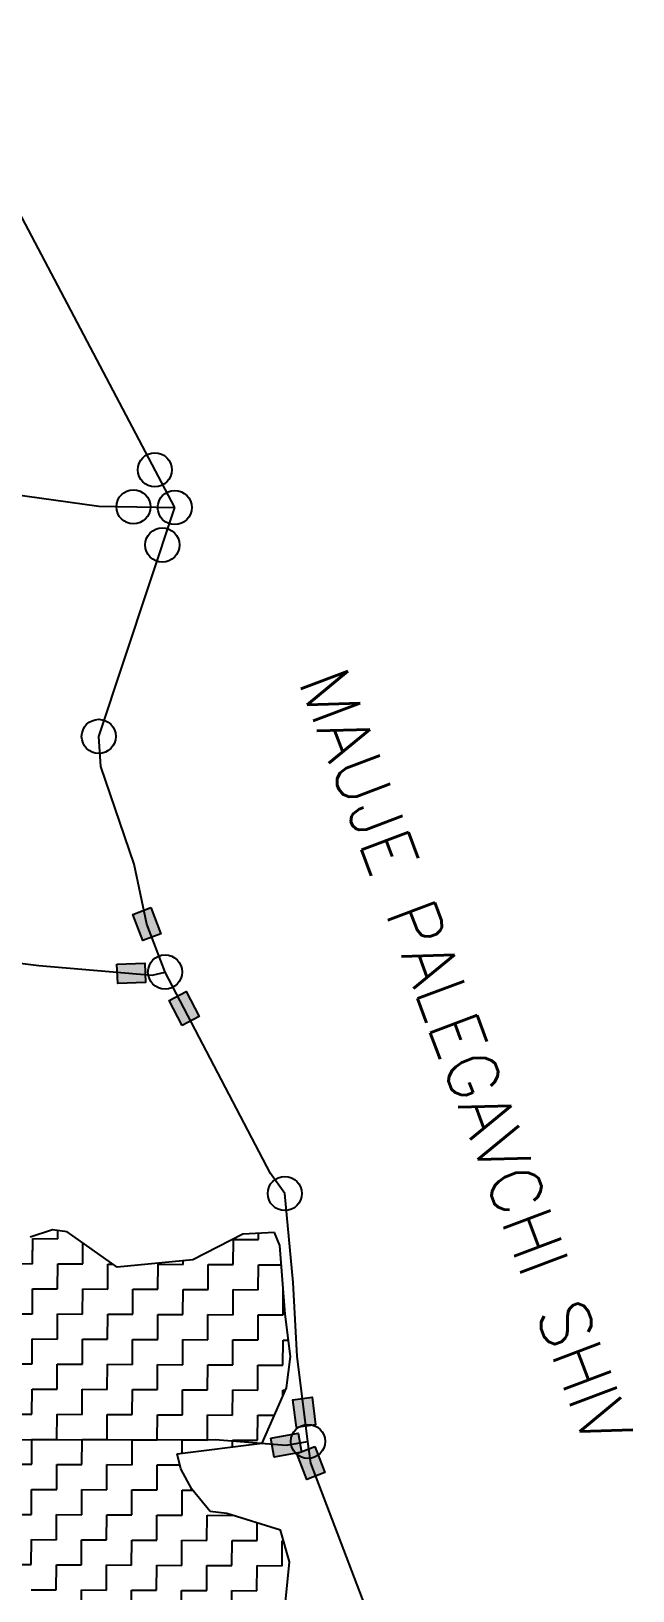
# Model space of a CAD drawing. Header units: metres. Extents: x 281411 to 286097, y 2026212 to 2030446.
# Drawn here: x 284644 to 284957, y 2029420 to 2030231 of the extents above; entities that cross this region are included whole.
import ezdxf
from ezdxf.enums import TextEntityAlignment as Align

# ---------------------------------------------------------------- set-up
doc = ezdxf.new("R2010")
doc.units = ezdxf.units.M
for name, color, linetype in [('POLY_HATCH', 12, 'Continuous'), ('POLY_PARCEL', 6, 'Continuous'), ('TEXT_MAPOUT', 7, 'Continuous'), ('V_BOUND_LINE', 7, 'Continuous')]:
    doc.layers.add(name, color=color, linetype=linetype)
doc.styles.get("Standard").update_dxf_attribs({"font": 'simplex.shx'})

msp = doc.modelspace()

# ---------------------------------------------------------------- hatches: boundary and pattern name
for points in [[(284702.18, 2029757.91), (284711.57, 2029761.49), (284706.39, 2029775.06), (284697, 2029771.48)], [(284703.67, 2029736.17), (284703.29, 2029746.21), (284688.77, 2029745.66), (284689.15, 2029735.62)], [(284724.81, 2029731.36), (284715.91, 2029726.69), (284722.66, 2029713.83), (284731.56, 2029718.49)], [(284790.25, 2029520.41), (284780.28, 2029519.14), (284782.13, 2029504.73), (284792.1, 2029506.01)], [(284784.82, 2029491.75), (284783.1, 2029501.66), (284768.79, 2029499.18), (284770.5, 2029489.28)], [(284787.46, 2029477.6), (284796.85, 2029481.18), (284791.68, 2029494.75), (284782.29, 2029491.18)]]:
    msp.add_hatch(color=256).paths.add_polyline_path(points)

# ---------------------------------------------------------------- linework, layer by layer
for points in [[(284706.39, 2029775.06), (284711.57, 2029761.49), (284702.18, 2029757.91), (284697, 2029771.48)], [(284688.77, 2029745.66), (284703.29, 2029746.21), (284703.67, 2029736.17), (284689.15, 2029735.62)], [(284722.66, 2029713.83), (284715.91, 2029726.69), (284724.81, 2029731.36), (284731.56, 2029718.49)], [(284782.13, 2029504.73), (284780.28, 2029519.14), (284790.25, 2029520.41), (284792.1, 2029506.01)], [(284768.79, 2029499.18), (284783.1, 2029501.66), (284784.82, 2029491.75), (284770.5, 2029489.28)], [(284791.68, 2029494.75), (284796.85, 2029481.18), (284787.46, 2029477.6), (284782.29, 2029491.18)]]:
    msp.add_lwpolyline(points, close=True)
for centre in [(284708.46, 2030002.79), (284697.32, 2029983.54), (284718.81, 2029983.17), (284712.35, 2029963.71), (284679.27, 2029864.13), (284713.78, 2029741.58), (284776.07, 2029626.36), (284788.13, 2029497.43)]:
    msp.add_circle(centre, 8.88)
at = {"layer": 'POLY_HATCH'}
for p, q in [((284655.23, 2029607.51), (284643.67, 2029603.72)), ((284662.92, 2029606.52), (284655.23, 2029607.51)), ((284688.81, 2029588.13), (284662.92, 2029606.52)), ((284770.65, 2029606.03), (284754.29, 2029605.14)), ((284773.5, 2029599.29), (284770.65, 2029606.03)), ((284754.29, 2029605.14), (284728.26, 2029591.8)), ((284776.23, 2029563.7), (284773.5, 2029599.29)), ((284728.26, 2029591.8), (284688.81, 2029588.13)), ((284779.01, 2029541.58), (284776.23, 2029563.7)), ((284777.02, 2029525.25), (284779.01, 2029541.58)), ((284764.38, 2029496.46), (284777.02, 2029525.25)), ((284720.11, 2029490.89), (284764.38, 2029496.46)), ((284722, 2029483.19), (284720.11, 2029490.89)), ((284727.72, 2029472.59), (284722, 2029483.19)), ((284737.29, 2029461.01), (284727.72, 2029472.59)), ((284745.94, 2029460.01), (284737.29, 2029461.01)), ((284773.8, 2029451.24), (284745.94, 2029460.01)), ((284778.53, 2029434.87), (284773.8, 2029451.24)), ((284776.51, 2029413.73), (284778.53, 2029434.87))]:
    msp.add_line(p, q, dxfattribs=at)
at = {"layer": 'POLY_HATCH', "linetype": 'Continuous'}
for p, q in [((284658, 2029602.87), (284658.02, 2029607.15)), ((284658, 2029602.87), (284658.02, 2029607.15)), ((284762.37, 2029602.4), (284762.39, 2029605.58)), ((284762.37, 2029602.4), (284762.39, 2029605.58)), ((284644.9, 2029591.08), (284644.96, 2029602.93)), ((284644.9, 2029589.88), (284644.96, 2029602.93)), ((284644.96, 2029602.93), (284658, 2029602.87)), ((284644.96, 2029602.93), (284658, 2029602.87)), ((284670.99, 2029589.76), (284671.04, 2029600.75)), ((284670.99, 2029589.76), (284671.04, 2029600.75)), ((284749.27, 2029589.41), (284749.33, 2029602.45)), ((284749.27, 2029589.41), (284749.33, 2029602.45)), ((284749.33, 2029602.45), (284762.37, 2029602.4)), ((284749.33, 2029602.45), (284762.37, 2029602.4)), ((284631.85, 2029589.94), (284644.9, 2029589.88)), ((284643.15, 2029589.89), (284644.9, 2029589.88)), ((284644.9, 2029589.88), (284644.9, 2029591.08)), ((284657.89, 2029576.77), (284657.94, 2029589.82)), ((284657.89, 2029576.77), (284657.94, 2029589.82)), ((284657.94, 2029589.82), (284670.99, 2029589.76)), ((284657.94, 2029589.82), (284670.99, 2029589.76)), ((284683.98, 2029576.66), (284684.04, 2029589.7)), ((284683.98, 2029576.66), (284684.04, 2029589.7)), ((284684.04, 2029589.7), (284686.61, 2029589.69)), ((284684.04, 2029589.7), (284686.61, 2029589.69)), ((284710.07, 2029576.54), (284710.13, 2029589.59)), ((284710.07, 2029576.54), (284710.13, 2029589.59)), ((284710.13, 2029589.59), (284723.17, 2029589.53)), ((284710.13, 2029589.59), (284723.17, 2029589.53)), ((284723.17, 2029589.53), (284723.18, 2029591.33)), ((284723.17, 2029589.53), (284723.18, 2029591.33)), ((284736.16, 2029576.42), (284736.22, 2029589.47)), ((284736.16, 2029576.42), (284736.22, 2029589.47)), ((284736.22, 2029589.47), (284749.27, 2029589.41)), ((284736.22, 2029589.47), (284749.27, 2029589.41)), ((284762.25, 2029576.3), (284762.31, 2029589.35)), ((284762.25, 2029576.3), (284762.31, 2029589.35)), ((284762.31, 2029589.35), (284774.27, 2029589.3)), ((284762.31, 2029589.35), (284774.27, 2029589.3)), ((284644.78, 2029563.79), (284644.84, 2029576.83)), ((284644.78, 2029563.79), (284644.84, 2029576.83)), ((284644.84, 2029576.83), (284657.89, 2029576.77)), ((284644.84, 2029576.83), (284657.89, 2029576.77)), ((284670.87, 2029563.67), (284670.93, 2029576.72)), ((284670.87, 2029563.67), (284670.93, 2029576.72)), ((284670.93, 2029576.72), (284683.98, 2029576.66)), ((284670.93, 2029576.72), (284683.98, 2029576.66)), ((284696.97, 2029563.55), (284697.02, 2029576.6)), ((284696.97, 2029563.55), (284697.02, 2029576.6)), ((284697.02, 2029576.6), (284710.07, 2029576.54)), ((284697.02, 2029576.6), (284710.07, 2029576.54)), ((284723.06, 2029563.43), (284723.12, 2029576.48)), ((284723.06, 2029563.43), (284723.12, 2029576.48)), ((284723.12, 2029576.48), (284736.16, 2029576.42)), ((284723.12, 2029576.48), (284736.16, 2029576.42)), ((284749.15, 2029563.32), (284749.21, 2029576.36)), ((284749.15, 2029563.32), (284749.21, 2029576.36)), ((284749.21, 2029576.36), (284762.25, 2029576.3)), ((284749.21, 2029576.36), (284762.25, 2029576.3)), ((284775.24, 2029563.2), (284775.3, 2029575.84)), ((284775.24, 2029563.2), (284775.3, 2029575.84)), ((284631.74, 2029563.85), (284644.78, 2029563.79)), ((284631.74, 2029563.85), (284644.78, 2029563.79)), ((284657.77, 2029550.68), (284657.83, 2029563.73)), ((284657.77, 2029550.68), (284657.83, 2029563.73)), ((284657.83, 2029563.73), (284670.87, 2029563.67)), ((284657.83, 2029563.73), (284670.87, 2029563.67)), ((284683.86, 2029550.57), (284683.92, 2029563.61)), ((284683.86, 2029550.57), (284683.92, 2029563.61)), ((284683.92, 2029563.61), (284696.97, 2029563.55)), ((284683.92, 2029563.61), (284696.97, 2029563.55)), ((284709.95, 2029550.45), (284710.01, 2029563.49)), ((284709.95, 2029550.45), (284710.01, 2029563.49)), ((284710.01, 2029563.49), (284723.06, 2029563.43)), ((284710.01, 2029563.49), (284723.06, 2029563.43)), ((284736.04, 2029550.33), (284736.1, 2029563.38)), ((284736.04, 2029550.33), (284736.1, 2029563.38)), ((284736.1, 2029563.38), (284749.15, 2029563.32)), ((284736.1, 2029563.38), (284749.15, 2029563.32)), ((284762.14, 2029550.21), (284762.19, 2029563.26)), ((284762.14, 2029550.21), (284762.19, 2029563.26)), ((284762.19, 2029563.26), (284775.24, 2029563.2)), ((284762.19, 2029563.26), (284775.24, 2029563.2)), ((284644.66, 2029537.7), (284644.72, 2029550.74)), ((284644.66, 2029537.7), (284644.72, 2029550.74)), ((284644.72, 2029550.74), (284657.77, 2029550.68)), ((284644.72, 2029550.74), (284657.77, 2029550.68)), ((284670.76, 2029537.58), (284670.81, 2029550.62)), ((284670.76, 2029537.58), (284670.81, 2029550.62)), ((284670.81, 2029550.62), (284683.86, 2029550.57)), ((284670.81, 2029550.62), (284683.86, 2029550.57)), ((284696.85, 2029537.46), (284696.91, 2029550.51)), ((284696.85, 2029537.46), (284696.91, 2029550.51)), ((284696.91, 2029550.51), (284709.95, 2029550.45)), ((284696.91, 2029550.51), (284709.95, 2029550.45)), ((284722.94, 2029537.34), (284723, 2029550.39)), ((284722.94, 2029537.34), (284723, 2029550.39)), ((284723, 2029550.39), (284736.04, 2029550.33)), ((284723, 2029550.39), (284736.04, 2029550.33)), ((284749.03, 2029537.22), (284749.09, 2029550.27)), ((284749.03, 2029537.22), (284749.09, 2029550.27)), ((284749.09, 2029550.27), (284762.14, 2029550.21)), ((284749.09, 2029550.27), (284762.14, 2029550.21)), ((284775.12, 2029537.11), (284775.18, 2029550.15)), ((284775.12, 2029537.11), (284775.18, 2029550.15)), ((284775.18, 2029550.15), (284777.94, 2029550.14)), ((284775.18, 2029550.15), (284777.94, 2029550.14)), ((284631.62, 2029537.75), (284644.66, 2029537.7)), ((284631.62, 2029537.75), (284644.66, 2029537.7)), ((284657.65, 2029524.59), (284657.71, 2029537.64)), ((284657.65, 2029524.59), (284657.71, 2029537.64)), ((284657.71, 2029537.64), (284670.76, 2029537.58)), ((284657.71, 2029537.64), (284670.76, 2029537.58)), ((284683.74, 2029524.47), (284683.8, 2029537.52)), ((284683.74, 2029524.47), (284683.8, 2029537.52)), ((284683.8, 2029537.52), (284696.85, 2029537.46)), ((284683.8, 2029537.52), (284696.85, 2029537.46)), ((284709.83, 2029524.36), (284709.89, 2029537.4)), ((284709.83, 2029524.36), (284709.89, 2029537.4)), ((284709.89, 2029537.4), (284722.94, 2029537.34)), ((284709.89, 2029537.4), (284722.94, 2029537.34)), ((284735.93, 2029524.24), (284735.99, 2029537.28)), ((284735.93, 2029524.24), (284735.99, 2029537.28)), ((284735.99, 2029537.28), (284749.03, 2029537.22)), ((284735.99, 2029537.28), (284749.03, 2029537.22)), ((284762.02, 2029524.12), (284762.08, 2029537.17)), ((284762.02, 2029524.12), (284762.08, 2029537.17)), ((284762.08, 2029537.17), (284775.12, 2029537.11)), ((284762.08, 2029537.17), (284775.12, 2029537.11)), ((284644.55, 2029511.6), (284644.6, 2029524.65)), ((284644.55, 2029511.6), (284644.6, 2029524.65)), ((284644.6, 2029524.65), (284657.65, 2029524.59)), ((284644.6, 2029524.65), (284657.65, 2029524.59)), ((284670.64, 2029511.49), (284670.7, 2029524.53)), ((284670.64, 2029511.49), (284670.7, 2029524.53)), ((284670.7, 2029524.53), (284683.74, 2029524.47)), ((284670.7, 2029524.53), (284683.74, 2029524.47)), ((284696.73, 2029511.37), (284696.79, 2029524.41)), ((284696.73, 2029511.37), (284696.79, 2029524.41)), ((284696.79, 2029524.41), (284709.83, 2029524.36)), ((284696.79, 2029524.41), (284709.83, 2029524.36)), ((284722.82, 2029511.25), (284722.88, 2029524.3)), ((284722.82, 2029511.25), (284722.88, 2029524.3)), ((284722.88, 2029524.3), (284735.93, 2029524.24)), ((284722.88, 2029524.3), (284735.93, 2029524.24)), ((284748.91, 2029511.13), (284748.97, 2029524.18)), ((284748.91, 2029511.13), (284748.97, 2029524.18)), ((284748.97, 2029524.18), (284762.02, 2029524.12)), ((284748.97, 2029524.18), (284762.02, 2029524.12)), ((284775.05, 2029520.77), (284775.06, 2029524.06)), ((284775.05, 2029520.77), (284775.06, 2029524.06)), ((284775.06, 2029524.06), (284776.49, 2029524.05)), ((284775.06, 2029524.06), (284776.49, 2029524.05)), ((284631.5, 2029511.66), (284644.55, 2029511.6)), ((284631.5, 2029511.66), (284644.55, 2029511.6)), ((284657.53, 2029498.5), (284657.59, 2029511.54)), ((284657.53, 2029498.5), (284657.59, 2029511.54)), ((284657.59, 2029511.54), (284670.64, 2029511.49)), ((284657.59, 2029511.54), (284670.64, 2029511.49)), ((284683.62, 2029498.38), (284683.68, 2029511.43)), ((284683.62, 2029498.38), (284683.68, 2029511.43)), ((284683.68, 2029511.43), (284696.73, 2029511.37)), ((284683.68, 2029511.43), (284696.73, 2029511.37)), ((284709.72, 2029498.26), (284709.78, 2029511.31)), ((284709.72, 2029498.26), (284709.78, 2029511.31)), ((284709.78, 2029511.31), (284722.82, 2029511.25)), ((284709.78, 2029511.31), (284722.82, 2029511.25)), ((284735.81, 2029498.15), (284735.87, 2029511.19)), ((284735.81, 2029498.15), (284735.87, 2029511.19)), ((284735.87, 2029511.19), (284748.91, 2029511.13)), ((284735.87, 2029511.19), (284748.91, 2029511.13)), ((284761.9, 2029498.03), (284761.96, 2029511.07)), ((284761.9, 2029498.03), (284761.96, 2029511.07)), ((284761.96, 2029511.07), (284770.78, 2029511.03)), ((284761.96, 2029511.07), (284770.78, 2029511.03)), ((284644.43, 2029485.51), (284644.49, 2029498.56)), ((284644.43, 2029485.51), (284644.49, 2029498.56)), ((284644.49, 2029498.56), (284657.53, 2029498.5)), ((284644.49, 2029498.56), (284657.53, 2029498.5)), ((284670.52, 2029485.39), (284670.58, 2029498.44)), ((284670.52, 2029485.39), (284670.58, 2029498.44)), ((284670.58, 2029498.44), (284683.62, 2029498.38)), ((284670.58, 2029498.44), (284683.62, 2029498.38)), ((284696.61, 2029485.28), (284696.67, 2029498.32)), ((284696.61, 2029485.28), (284696.67, 2029498.32)), ((284696.67, 2029498.32), (284709.72, 2029498.26)), ((284696.67, 2029498.32), (284709.72, 2029498.26)), ((284722.73, 2029491.22), (284722.76, 2029498.2)), ((284722.73, 2029491.22), (284722.76, 2029498.2)), ((284722.76, 2029498.2), (284735.81, 2029498.15)), ((284722.76, 2029498.2), (284735.81, 2029498.15)), ((284748.84, 2029494.51), (284748.85, 2029498.09)), ((284748.84, 2029494.51), (284748.85, 2029498.09)), ((284748.85, 2029498.09), (284761.9, 2029498.03)), ((284748.85, 2029498.09), (284761.9, 2029498.03)), ((284631.38, 2029485.57), (284644.43, 2029485.51)), ((284631.38, 2029485.57), (284644.43, 2029485.51)), ((284657.41, 2029472.41), (284657.47, 2029485.45)), ((284657.41, 2029472.41), (284657.47, 2029485.45)), ((284657.47, 2029485.45), (284670.52, 2029485.39)), ((284657.47, 2029485.45), (284670.52, 2029485.39)), ((284683.51, 2029472.29), (284683.57, 2029485.34)), ((284683.51, 2029472.29), (284683.57, 2029485.34)), ((284683.57, 2029485.34), (284696.61, 2029485.28)), ((284683.57, 2029485.34), (284696.61, 2029485.28)), ((284709.6, 2029472.17), (284709.66, 2029485.22)), ((284709.6, 2029472.17), (284709.66, 2029485.22)), ((284709.66, 2029485.22), (284721.52, 2029485.16)), ((284709.66, 2029485.22), (284721.52, 2029485.16)), ((284644.31, 2029459.42), (284644.37, 2029472.47)), ((284644.31, 2029459.42), (284644.37, 2029472.47)), ((284644.37, 2029472.47), (284657.41, 2029472.41)), ((284644.37, 2029472.47), (284657.41, 2029472.41)), ((284670.4, 2029459.3), (284670.46, 2029472.35)), ((284670.4, 2029459.3), (284670.46, 2029472.35)), ((284670.46, 2029472.35), (284683.51, 2029472.29)), ((284670.46, 2029472.35), (284683.51, 2029472.29)), ((284696.49, 2029459.18), (284696.55, 2029472.23)), ((284696.49, 2029459.18), (284696.55, 2029472.23)), ((284696.55, 2029472.23), (284709.6, 2029472.17)), ((284696.55, 2029472.23), (284709.6, 2029472.17)), ((284722.59, 2029459.07), (284722.64, 2029472.11)), ((284722.59, 2029459.07), (284722.64, 2029472.11)), ((284722.64, 2029472.11), (284728.14, 2029472.09)), ((284722.64, 2029472.11), (284728.14, 2029472.09)), ((284631.26, 2029459.48), (284644.31, 2029459.42)), ((284631.26, 2029459.48), (284644.31, 2029459.42)), ((284657.3, 2029446.31), (284657.36, 2029459.36)), ((284657.3, 2029446.31), (284657.36, 2029459.36)), ((284657.36, 2029459.36), (284670.4, 2029459.3)), ((284657.36, 2029459.36), (284670.4, 2029459.3)), ((284683.39, 2029446.2), (284683.45, 2029459.24)), ((284683.39, 2029446.2), (284683.45, 2029459.24)), ((284683.45, 2029459.24), (284696.49, 2029459.18)), ((284683.45, 2029459.24), (284696.49, 2029459.18)), ((284709.48, 2029446.08), (284709.54, 2029459.13)), ((284709.48, 2029446.08), (284709.54, 2029459.13)), ((284709.54, 2029459.13), (284722.59, 2029459.07)), ((284709.54, 2029459.13), (284722.59, 2029459.07)), ((284735.57, 2029445.96), (284735.63, 2029459.01)), ((284735.57, 2029445.96), (284735.63, 2029459.01)), ((284735.63, 2029459.01), (284748.68, 2029458.95)), ((284735.63, 2029459.01), (284748.68, 2029458.95)), ((284748.68, 2029458.95), (284748.68, 2029459.15)), ((284748.68, 2029458.95), (284748.68, 2029459.15)), ((284761.66, 2029445.84), (284761.71, 2029455.05)), ((284761.66, 2029445.84), (284761.71, 2029455.05)), ((284644.19, 2029433.33), (284644.25, 2029446.37)), ((284644.19, 2029433.33), (284644.25, 2029446.37)), ((284644.25, 2029446.37), (284657.3, 2029446.31)), ((284644.25, 2029446.37), (284657.3, 2029446.31)), ((284670.28, 2029433.21), (284670.34, 2029446.26)), ((284670.28, 2029433.21), (284670.34, 2029446.26)), ((284670.34, 2029446.26), (284683.39, 2029446.2)), ((284670.34, 2029446.26), (284683.39, 2029446.2)), ((284696.38, 2029433.09), (284696.43, 2029446.14)), ((284696.38, 2029433.09), (284696.43, 2029446.14)), ((284696.43, 2029446.14), (284709.48, 2029446.08)), ((284696.43, 2029446.14), (284709.48, 2029446.08)), ((284722.47, 2029432.97), (284722.53, 2029446.02)), ((284722.47, 2029432.97), (284722.53, 2029446.02)), ((284722.53, 2029446.02), (284735.57, 2029445.96)), ((284722.53, 2029446.02), (284735.57, 2029445.96)), ((284748.56, 2029432.86), (284748.62, 2029445.9)), ((284748.56, 2029432.86), (284748.62, 2029445.9)), ((284748.62, 2029445.9), (284761.66, 2029445.84)), ((284748.62, 2029445.9), (284761.66, 2029445.84)), ((284774.65, 2029432.74), (284774.71, 2029445.78)), ((284774.65, 2029432.74), (284774.71, 2029445.78)), ((284774.71, 2029445.78), (284775.37, 2029445.78)), ((284774.71, 2029445.78), (284775.37, 2029445.78)), ((284631.15, 2029433.39), (284644.19, 2029433.33)), ((284631.15, 2029433.39), (284644.19, 2029433.33)), ((284657.18, 2029420.22), (284657.24, 2029433.27)), ((284657.18, 2029420.22), (284657.24, 2029433.27)), ((284657.24, 2029433.27), (284670.28, 2029433.21)), ((284657.24, 2029433.27), (284670.28, 2029433.21)), ((284683.27, 2029420.11), (284683.33, 2029433.15)), ((284683.27, 2029420.11), (284683.33, 2029433.15)), ((284683.33, 2029433.15), (284696.38, 2029433.09)), ((284683.33, 2029433.15), (284696.38, 2029433.09)), ((284709.36, 2029419.99), (284709.42, 2029433.03)), ((284709.36, 2029419.99), (284709.42, 2029433.03)), ((284709.42, 2029433.03), (284722.47, 2029432.97)), ((284709.42, 2029433.03), (284722.47, 2029432.97)), ((284735.45, 2029419.87), (284735.51, 2029432.92)), ((284735.45, 2029419.87), (284735.51, 2029432.92)), ((284735.51, 2029432.92), (284748.56, 2029432.86)), ((284735.51, 2029432.92), (284748.56, 2029432.86)), ((284761.55, 2029419.75), (284761.61, 2029432.8)), ((284761.55, 2029419.75), (284761.61, 2029432.8)), ((284761.61, 2029432.8), (284774.65, 2029432.74)), ((284761.61, 2029432.8), (284774.65, 2029432.74)), ((284644.13, 2029420.28), (284657.18, 2029420.22)), ((284644.13, 2029420.28), (284657.18, 2029420.22)), ((284670.17, 2029407.12), (284670.23, 2029420.16)), ((284670.17, 2029407.12), (284670.23, 2029420.16)), ((284670.23, 2029420.16), (284683.27, 2029420.11)), ((284670.23, 2029420.16), (284683.27, 2029420.11)), ((284696.26, 2029407), (284696.32, 2029420.05)), ((284696.26, 2029407), (284696.32, 2029420.05)), ((284696.32, 2029420.05), (284709.36, 2029419.99)), ((284696.32, 2029420.05), (284709.36, 2029419.99)), ((284722.35, 2029406.88), (284722.41, 2029419.93)), ((284722.35, 2029406.88), (284722.41, 2029419.93)), ((284722.41, 2029419.93), (284735.45, 2029419.87)), ((284722.41, 2029419.93), (284735.45, 2029419.87)), ((284748.44, 2029406.76), (284748.5, 2029419.81)), ((284748.44, 2029406.76), (284748.5, 2029419.81)), ((284748.5, 2029419.81), (284761.55, 2029419.75)), ((284748.5, 2029419.81), (284761.55, 2029419.75))]:
    msp.add_line(p, q, dxfattribs=at)
at = {"layer": 'POLY_PARCEL'}
for p, q in [((284579.32, 2029997.99), (284679.28, 2029983.85)), ((284679.28, 2029983.85), (284718.81, 2029983.17)), ((284602.31, 2029750.72), (284648.18, 2029745.04)), ((284648.18, 2029745.04), (284707.07, 2029739.98)), ((284707.07, 2029739.98), (284713.78, 2029741.58)), ((284627.48, 2029498.2), (284739.82, 2029498.37)), ((284739.82, 2029498.37), (284776.8, 2029495.47)), ((284776.8, 2029495.47), (284788.13, 2029497.43))]:
    msp.add_line(p, q, dxfattribs=at)
at = {"layer": 'V_BOUND_LINE'}
for p, q in [((284718.81, 2029983.17), (284588.16, 2030230.93)), ((284679.27, 2029864.13), (284718.81, 2029983.17)), ((284680.35, 2029848.52), (284679.27, 2029864.13)), ((284697.64, 2029797.59), (284680.35, 2029848.52)), ((284704.28, 2029766.48), (284697.64, 2029797.59)), ((284713.78, 2029741.58), (284704.28, 2029766.48)), ((284768.71, 2029636.81), (284713.78, 2029741.58)), ((284776.07, 2029626.36), (284768.71, 2029636.81)), ((284780.38, 2029580.01), (284776.07, 2029626.36)), ((284782.47, 2029541.58), (284780.38, 2029580.01)), ((284788.13, 2029497.43), (284782.47, 2029541.58)), ((284789.57, 2029486.18), (284788.13, 2029497.43)), ((284819.25, 2029408.28), (284789.57, 2029486.18))]:
    msp.add_line(p, q, dxfattribs=at)

# ---------------------------------------------------------------- texts
at = {"layer": 'TEXT_MAPOUT'}
msp.add_text('MAUJE PALEGAVCHI SHIV', height=26.0922, rotation=290.58047, dxfattribs=at).set_placement((284858, 2029693.18), align=Align.CENTER)

doc.saveas('drawing.dxf')
